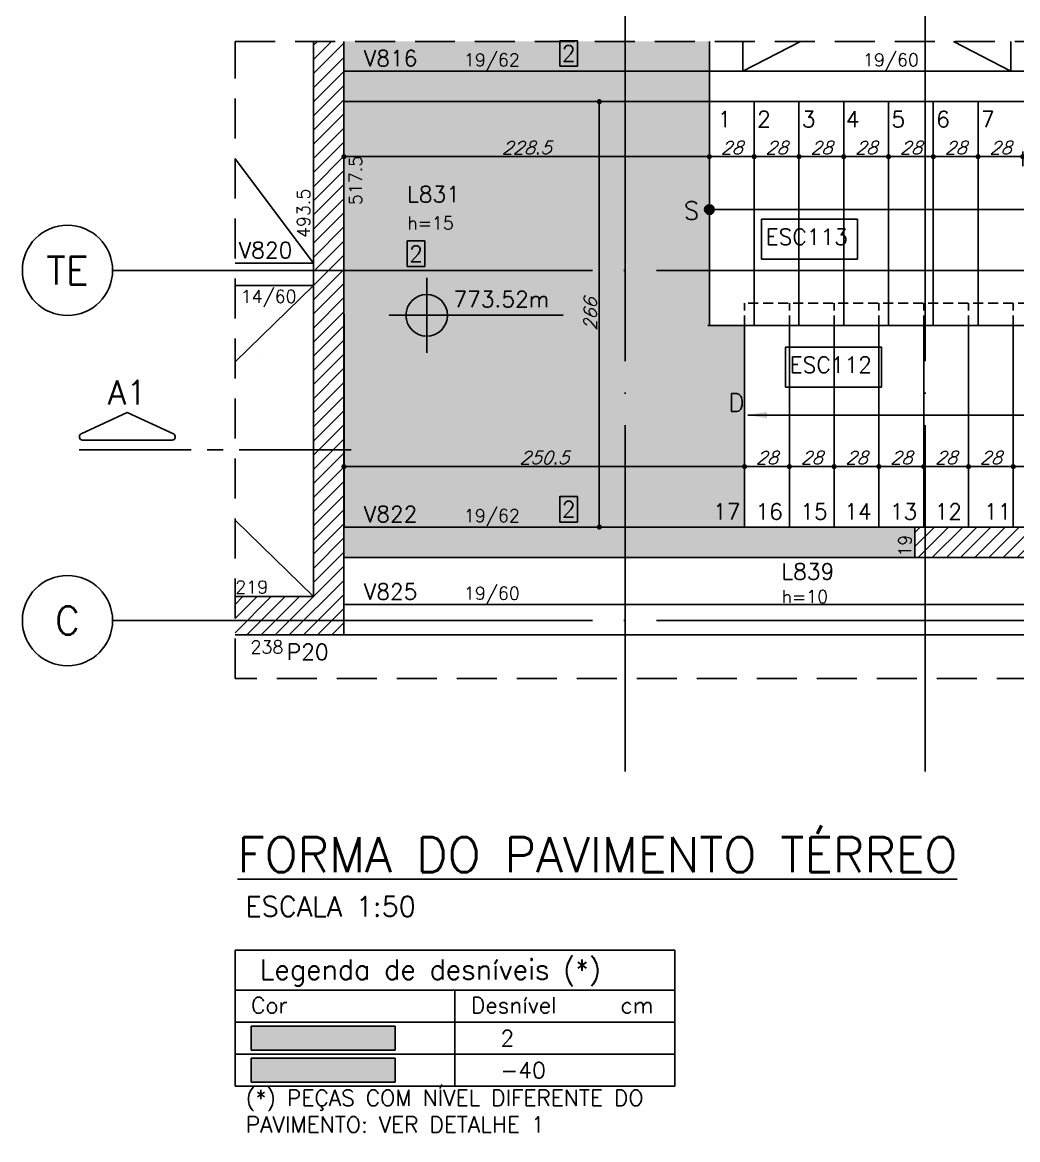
# Model space of a CAD drawing. Header units: millimetres. Extents: x -832 to 3668, y -1574 to 5296.
# Drawn here: x 1558 to 2181, y -318 to 380 of the extents above; entities that cross this region are included whole.
import ezdxf
from ezdxf.enums import TextEntityAlignment as Align

# ---------------------------------------------------------------- set-up
doc = ezdxf.new("R2010")
doc.units = ezdxf.units.MM
doc.header["$LTSCALE"] = 50
doc.linetypes.add('DASHED', pattern=[0.75, 0.5, -0.25])
doc.linetypes.add('EIXO', pattern=[6.8, 6, -0.4, 0, -0.4])
for name, color, linetype in [('242', 12, 'Continuous'), ('AR-TEXTO_REGUA 120_1-200', 4, 'Continuous'), ('F-AUX', 2, 'Continuous'), ('F-AUX-RED', 1, 'Continuous'), ('F-CORTE-INDICAÇÃO', 4, 'Continuous'), ('F-COTAS', 106, 'Continuous'), ('F-DESNIVEL-1', 254, 'Continuous'), ('F-EIXO', 12, 'EIXO'), ('F-ESC NUM', 2, 'Continuous'), ('F-ESC-PROJ', 1, 'Continuous'), ('F-ESCADAS', 2, 'Continuous'), ('F-LAJES', 3, 'Continuous'), ('F-LAJES-DIM', 2, 'Continuous'), ('F-LAJES-NOME', 4, 'Continuous'), ('F-NÍVEL-PLANTA', 2, 'Continuous'), ('F-PILARES-DIM', 172, 'Continuous'), ('F-PILARES-HACH', 174, 'Continuous'), ('F-PILARES-NOME', 170, 'Continuous'), ('F-PILARES-S', 170, 'Continuous'), ('F-TABELA-NÍVEIS', 1, 'Continuous'), ('F-TEXTO', 6, 'Continuous'), ('F-TEXTO ESCADA', 2, 'Continuous'), ('F-TEXTO-YELLOW', 2, 'Continuous'), ('F-VIGAS', 3, 'Continuous'), ('F-VIGAS-DIM', 2, 'Continuous'), ('F-VIGAS-NOME', 4, 'Continuous'), ('F-VÃO', 1, 'Continuous')]:
    doc.layers.add(name, color=color, linetype=linetype)
doc.layers.add('F-DESNIVEL-4', color=7, linetype='Continuous', true_color=0xc3f1b6)
doc.styles.add('5385-ARQ-PB-BAS-PLA-TER-TORRE-A-106-TXT$0$R60-75', font='romans.shx', dxfattribs={"height": 0.1125})
doc.styles.add('CP-TEXT-INCL', font='romans.shx', dxfattribs={"oblique": 20})
doc.styles.add('MCP', font='romans.shx')
doc.styles.add('REGUA-120-esc1_200', font='simplex.shx', dxfattribs={"height": 0.6})
doc.styles.add('ROMANS', font='romans.shx')
doc.dimstyles.new('CP-COTAS-50', dxfattribs={"dimscale": 0.64, "dimtxt": 12.5, "dimasz": 5, "dimexe": 5, "dimexo": 5, "dimgap": 2.5, "dimtad": 1, "dimdec": 1, "dimdsep": 46, "dimtxsty": 'CP-TEXT-INCL', "dimblk1": 'DOT', "dimblk2": 'DOT', "dimsah": 1, "dimcen": 9, "dimclrd": 256, "dimclre": 256, "dimclrt": 256, "dimadec": 0, "dimazin": 0, "dimtfac": 1, "dimtdec": 1, "dimtmove": 2, "dimatfit": 3, "dimldrblk": 'DOT', "dimfxl": 5, "dimtolj": 1, "dimarcsym": 0})
pattern_1 = [(45, (1740.556, 21.398), (-4.41942, 4.41942), [])]
pattern_2 = [(0, (0, 0), (0, 6.985), [5.08, -1.905]), (90, (0, 0), (-6.985, 4e-16), [5.08, -1.905])]

# ---------------------------------------------------------------- blocks, each defined once
blk = doc.blocks.new('*U20')
at = {"layer": 'F-LAJES-DIM', "color": 1}
blk.add_lwpolyline([(0, 0), (11, 0), (11, 16), (0, 16)], close=True, dxfattribs=at)
at = {"layer": 'F-LAJES-DIM', "style": 'MCP'}
blk.add_attdef('DIM', text='', height=10, dxfattribs=at).set_placement((5.5, 8), align=Align.MIDDLE_CENTER)
blk = doc.blocks.new('*U17')
at = {"layer": 'F-VIGAS-DIM', "color": 1}
blk.add_lwpolyline([(0, 0), (11, 0), (11, 16), (0, 16)], close=True, dxfattribs=at)
at = {"layer": 'F-VIGAS-DIM', "style": 'MCP'}
blk.add_attdef('DIM', text='', height=10, dxfattribs=at).set_placement((5.5, 8), align=Align.MIDDLE_CENTER)
blk = doc.blocks.new('*U8')
at = {"layer": 'F-EIXO'}
blk.add_line((0, 0), (0, -556.59), dxfattribs=at)
at = {"layer": 'F-EIXO', "color": 2, "linetype": 'Continuous'}
blk.add_circle((0, 28.21), 28.21, dxfattribs=at)
at = {"layer": 'F-TEXTO', "style": 'ROMANS'}
blk.add_attdef('EIXO', text='', height=17.5, rotation=360, dxfattribs=at).set_placement((0, 28.21), align=Align.MIDDLE_CENTER)
blk = doc.blocks.new('*U7')
at = {"layer": 'F-EIXO'}
blk.add_line((0, 0), (909.22, 0), dxfattribs=at)
at = {"layer": 'F-EIXO', "color": 2, "linetype": 'Continuous'}
blk.add_circle((-28.21, 0), 28.21, dxfattribs=at)
at = {"layer": 'F-TEXTO', "style": 'ROMANS'}
blk.add_attdef('EIXO', text='', height=17.5, dxfattribs=at).set_placement((-28.21, 0), align=Align.MIDDLE_CENTER)
blk = doc.blocks.new('Nível - Planta')
at = {"layer": 'F-NÍVEL-PLANTA'}
h = blk.add_hatch(color=71, dxfattribs=at)
h.paths.add_polyline_path([(0, 0), (0, 0.26, 0.414214), (-0.26, 0)])
h.paths.add_polyline_path([(0.26, 0), (0, 0), (0, -0.26, 0.414214)])
for p, q in [((0, -0.469), (0, 0.469)), ((-0.469, 0), (1.704, 0))]:
    blk.add_line(p, q, dxfattribs=at)
blk.add_circle((0, 0), 0.26, dxfattribs=at)
at = {"layer": 'F-TEXTO', "color": 3, "style": 'MCP'}
blk.add_attdef('NÍVEL', (0.333, 0.102), '', height=0.2, dxfattribs=at)
blk = doc.blocks.new('_DOT')
at = {"color": 0, "linetype": 'ByBlock'}
blk.add_line((-0.5, 0), (-1, 0), dxfattribs=at)
at = {"color": 0, "linetype": 'ByBlock', "const_width": 0.5}
blk.add_lwpolyline([(-0.25, 0, 1), (0.25, 0, 1)], format="xyb", close=True, dxfattribs=at)
blk = doc.blocks.new('*D44')
at = {"layer": 'DEFPOINTS', "color": 0, "transparency": 16777216}
for p in [(1759.56, 100.1), (2010.06, 102.7), (2010.06, 94.92)]:
    blk.add_point(p, dxfattribs=at)
at = {"layer": 'F-COTAS', "lineweight": -2, "transparency": 16777216}
for p, q in [((1759.56, 103.3), (1759.56, 105.9)), ((2010.06, 98.12), (2010.06, 105.9)), ((1762.76, 102.7), (2006.86, 102.7))]:
    blk.add_line(p, q, dxfattribs=at)
at = {"layer": 'F-COTAS', "lineweight": -2, "transparency": 16777216, "xscale": 3.2, "yscale": 3.2, "zscale": 3.2, "rotation": 180}
blk.add_blockref('_DOT', (1759.56, 102.7), dxfattribs=at)
at = {"layer": 'F-COTAS', "lineweight": -2, "transparency": 16777216, "xscale": 3.2, "yscale": 3.2, "zscale": 3.2}
blk.add_blockref('_DOT', (2010.06, 102.7), dxfattribs=at)
at = {"layer": 'F-COTAS', "transparency": 16777216, "insert": (1884.81, 108.3), "char_height": 8, "attachment_point": 5, "style": 'CP-TEXT-INCL'}
blk.add_mtext('\\A1;250.5', dxfattribs=at)
blk = doc.blocks.new('*D45')
at = {"layer": 'DEFPOINTS', "color": 0, "transparency": 16777216}
for p in [(2038.06, 102.7), (2010.06, 94.93), (2038.06, 94.15)]:
    blk.add_point(p, dxfattribs=at)
at = {"layer": 'F-COTAS', "lineweight": -2, "transparency": 16777216}
for p, q in [((2010.06, 98.13), (2010.06, 105.9)), ((2038.06, 97.35), (2038.06, 105.9)), ((2013.26, 102.7), (2034.86, 102.7))]:
    blk.add_line(p, q, dxfattribs=at)
at = {"layer": 'F-COTAS', "lineweight": -2, "transparency": 16777216, "xscale": 3.2, "yscale": 3.2, "zscale": 3.2, "rotation": 180}
blk.add_blockref('_DOT', (2010.06, 102.7), dxfattribs=at)
at = {"layer": 'F-COTAS', "lineweight": -2, "transparency": 16777216, "xscale": 3.2, "yscale": 3.2, "zscale": 3.2}
blk.add_blockref('_DOT', (2038.06, 102.7), dxfattribs=at)
at = {"layer": 'F-COTAS', "transparency": 16777216, "insert": (2024.06, 108.3), "char_height": 8, "attachment_point": 5, "style": 'CP-TEXT-INCL'}
blk.add_mtext('\\A1;28', dxfattribs=at)
blk = doc.blocks.new('*D46')
at = {"layer": 'DEFPOINTS', "color": 0, "transparency": 16777216}
for p in [(2066.06, 102.7), (2038.06, 94.15), (2066.06, 94.15)]:
    blk.add_point(p, dxfattribs=at)
at = {"layer": 'F-COTAS', "lineweight": -2, "transparency": 16777216}
for p, q in [((2038.06, 97.35), (2038.06, 105.9)), ((2066.06, 97.35), (2066.06, 105.9)), ((2041.26, 102.7), (2062.86, 102.7))]:
    blk.add_line(p, q, dxfattribs=at)
at = {"layer": 'F-COTAS', "lineweight": -2, "transparency": 16777216, "xscale": 3.2, "yscale": 3.2, "zscale": 3.2, "rotation": 180}
blk.add_blockref('_DOT', (2038.06, 102.7), dxfattribs=at)
at = {"layer": 'F-COTAS', "lineweight": -2, "transparency": 16777216, "xscale": 3.2, "yscale": 3.2, "zscale": 3.2}
blk.add_blockref('_DOT', (2066.06, 102.7), dxfattribs=at)
at = {"layer": 'F-COTAS', "transparency": 16777216, "insert": (2052.06, 108.3), "char_height": 8, "attachment_point": 5, "style": 'CP-TEXT-INCL'}
blk.add_mtext('\\A1;28', dxfattribs=at)
blk = doc.blocks.new('*D47')
at = {"layer": 'DEFPOINTS', "color": 0, "transparency": 16777216}
for p in [(2094.06, 102.7), (2066.06, 94.15), (2094.06, 94.15)]:
    blk.add_point(p, dxfattribs=at)
at = {"layer": 'F-COTAS', "lineweight": -2, "transparency": 16777216}
for p, q in [((2066.06, 97.35), (2066.06, 105.9)), ((2094.06, 97.35), (2094.06, 105.9)), ((2069.26, 102.7), (2090.86, 102.7))]:
    blk.add_line(p, q, dxfattribs=at)
at = {"layer": 'F-COTAS', "lineweight": -2, "transparency": 16777216, "xscale": 3.2, "yscale": 3.2, "zscale": 3.2, "rotation": 180}
blk.add_blockref('_DOT', (2066.06, 102.7), dxfattribs=at)
at = {"layer": 'F-COTAS', "lineweight": -2, "transparency": 16777216, "xscale": 3.2, "yscale": 3.2, "zscale": 3.2}
blk.add_blockref('_DOT', (2094.06, 102.7), dxfattribs=at)
at = {"layer": 'F-COTAS', "transparency": 16777216, "insert": (2080.06, 108.3), "char_height": 8, "attachment_point": 5, "style": 'CP-TEXT-INCL'}
blk.add_mtext('\\A1;28', dxfattribs=at)
blk = doc.blocks.new('*D48')
at = {"layer": 'DEFPOINTS', "color": 0, "transparency": 16777216}
for p in [(2122.06, 102.7), (2094.06, 94.15), (2122.06, 94.15)]:
    blk.add_point(p, dxfattribs=at)
at = {"layer": 'F-COTAS', "lineweight": -2, "transparency": 16777216}
for p, q in [((2094.06, 97.35), (2094.06, 105.9)), ((2122.06, 97.35), (2122.06, 105.9)), ((2097.26, 102.7), (2118.86, 102.7))]:
    blk.add_line(p, q, dxfattribs=at)
at = {"layer": 'F-COTAS', "lineweight": -2, "transparency": 16777216, "xscale": 3.2, "yscale": 3.2, "zscale": 3.2, "rotation": 180}
blk.add_blockref('_DOT', (2094.06, 102.7), dxfattribs=at)
at = {"layer": 'F-COTAS', "lineweight": -2, "transparency": 16777216, "xscale": 3.2, "yscale": 3.2, "zscale": 3.2}
blk.add_blockref('_DOT', (2122.06, 102.7), dxfattribs=at)
at = {"layer": 'F-COTAS', "transparency": 16777216, "insert": (2108.06, 108.3), "char_height": 8, "attachment_point": 5, "style": 'CP-TEXT-INCL'}
blk.add_mtext('\\A1;28', dxfattribs=at)
blk = doc.blocks.new('*D49')
at = {"layer": 'DEFPOINTS', "color": 0, "transparency": 16777216}
for p in [(2150.06, 102.7), (2122.06, 94.15), (2150.06, 94.15)]:
    blk.add_point(p, dxfattribs=at)
at = {"layer": 'F-COTAS', "lineweight": -2, "transparency": 16777216}
for p, q in [((2122.06, 97.35), (2122.06, 105.9)), ((2150.06, 97.35), (2150.06, 105.9)), ((2125.26, 102.7), (2146.86, 102.7))]:
    blk.add_line(p, q, dxfattribs=at)
at = {"layer": 'F-COTAS', "lineweight": -2, "transparency": 16777216, "xscale": 3.2, "yscale": 3.2, "zscale": 3.2, "rotation": 180}
blk.add_blockref('_DOT', (2122.06, 102.7), dxfattribs=at)
at = {"layer": 'F-COTAS', "lineweight": -2, "transparency": 16777216, "xscale": 3.2, "yscale": 3.2, "zscale": 3.2}
blk.add_blockref('_DOT', (2150.06, 102.7), dxfattribs=at)
at = {"layer": 'F-COTAS', "transparency": 16777216, "insert": (2136.06, 108.3), "char_height": 8, "attachment_point": 5, "style": 'CP-TEXT-INCL'}
blk.add_mtext('\\A1;28', dxfattribs=at)
blk = doc.blocks.new('*D50')
at = {"layer": 'DEFPOINTS', "color": 0, "transparency": 16777216}
for p in [(2178.06, 102.7), (2150.06, 94.15), (2178.06, 94.15)]:
    blk.add_point(p, dxfattribs=at)
at = {"layer": 'F-COTAS', "lineweight": -2, "transparency": 16777216}
for p, q in [((2150.06, 97.35), (2150.06, 105.9)), ((2178.06, 97.35), (2178.06, 105.9)), ((2153.26, 102.7), (2174.86, 102.7))]:
    blk.add_line(p, q, dxfattribs=at)
at = {"layer": 'F-COTAS', "lineweight": -2, "transparency": 16777216, "xscale": 3.2, "yscale": 3.2, "zscale": 3.2, "rotation": 180}
blk.add_blockref('_DOT', (2150.06, 102.7), dxfattribs=at)
at = {"layer": 'F-COTAS', "lineweight": -2, "transparency": 16777216, "xscale": 3.2, "yscale": 3.2, "zscale": 3.2}
blk.add_blockref('_DOT', (2178.06, 102.7), dxfattribs=at)
at = {"layer": 'F-COTAS', "transparency": 16777216, "insert": (2164.06, 108.3), "char_height": 8, "attachment_point": 5, "style": 'CP-TEXT-INCL'}
blk.add_mtext('\\A1;28', dxfattribs=at)
blk = doc.blocks.new('*D51')
at = {"layer": 'DEFPOINTS', "color": 0, "transparency": 16777216}
for p in [(2206.06, 102.7), (2178.06, 94.15), (2206.06, 94.15)]:
    blk.add_point(p, dxfattribs=at)
at = {"layer": 'F-COTAS', "lineweight": -2, "transparency": 16777216}
for p, q in [((2178.06, 97.35), (2178.06, 105.9)), ((2206.06, 97.35), (2206.06, 105.9)), ((2181.26, 102.7), (2202.86, 102.7))]:
    blk.add_line(p, q, dxfattribs=at)
at = {"layer": 'F-COTAS', "lineweight": -2, "transparency": 16777216, "xscale": 3.2, "yscale": 3.2, "zscale": 3.2, "rotation": 180}
blk.add_blockref('_DOT', (2178.06, 102.7), dxfattribs=at)
at = {"layer": 'F-COTAS', "lineweight": -2, "transparency": 16777216, "xscale": 3.2, "yscale": 3.2, "zscale": 3.2}
blk.add_blockref('_DOT', (2206.06, 102.7), dxfattribs=at)
at = {"layer": 'F-COTAS', "transparency": 16777216, "insert": (2192.06, 108.3), "char_height": 8, "attachment_point": 5, "style": 'CP-TEXT-INCL'}
blk.add_mtext('\\A1;28', dxfattribs=at)
blk = doc.blocks.new('*D53')
at = {"layer": 'DEFPOINTS', "color": 0, "transparency": 16777216}
for p in [(1919.23, 330.9), (1937.15, 330.9), (1937.15, 64.9)]:
    blk.add_point(p, dxfattribs=at)
at = {"layer": 'F-COTAS', "lineweight": -2, "transparency": 16777216}
for p, q in [((1933.95, 330.9), (1916.03, 330.9)), ((1919.23, 68.1), (1919.23, 327.7)), ((1933.95, 64.9), (1916.03, 64.9))]:
    blk.add_line(p, q, dxfattribs=at)
at = {"layer": 'F-COTAS', "lineweight": -2, "transparency": 16777216, "xscale": 3.2, "yscale": 3.2, "zscale": 3.2}
for p, rotation in [((1919.23, 330.9), 90), ((1919.23, 64.9), 270)]:
    blk.add_blockref('_DOT', p, dxfattribs=dict(at, rotation=rotation))
at = {"layer": 'F-COTAS', "transparency": 16777216, "insert": (1913.63, 197.9), "char_height": 8, "attachment_point": 5, "rotation": 90, "style": 'CP-TEXT-INCL'}
blk.add_mtext('\\A1;266', dxfattribs=at)
blk = doc.blocks.new('*D54')
at = {"layer": 'DEFPOINTS', "color": 0, "transparency": 16777216}
for p in [(1759.56, 294.45), (1988.06, 296.5), (1988.06, 294.45)]:
    blk.add_point(p, dxfattribs=at)
at = {"layer": 'F-COTAS', "lineweight": -2, "transparency": 16777216}
for p, q in [((1759.56, 297.65), (1759.56, 299.7)), ((1762.76, 296.5), (1984.86, 296.5)), ((1988.06, 297.65), (1988.06, 299.7))]:
    blk.add_line(p, q, dxfattribs=at)
at = {"layer": 'F-COTAS', "lineweight": -2, "transparency": 16777216, "xscale": 3.2, "yscale": 3.2, "zscale": 3.2, "rotation": 180}
blk.add_blockref('_DOT', (1759.56, 296.5), dxfattribs=at)
at = {"layer": 'F-COTAS', "lineweight": -2, "transparency": 16777216, "xscale": 3.2, "yscale": 3.2, "zscale": 3.2}
blk.add_blockref('_DOT', (1988.06, 296.5), dxfattribs=at)
at = {"layer": 'F-COTAS', "transparency": 16777216, "insert": (1873.81, 302.1), "char_height": 8, "attachment_point": 5, "style": 'CP-TEXT-INCL'}
blk.add_mtext('\\A1;228.5', dxfattribs=at)
blk = doc.blocks.new('*D55')
at = {"layer": 'DEFPOINTS', "color": 0, "transparency": 16777216}
for p in [(2016.06, 296.5), (1988.06, 287.31), (2016.06, 287.31)]:
    blk.add_point(p, dxfattribs=at)
at = {"layer": 'F-COTAS', "lineweight": -2, "transparency": 16777216}
for p, q in [((1988.06, 290.51), (1988.06, 299.7)), ((1991.26, 296.5), (2012.86, 296.5)), ((2016.06, 290.51), (2016.06, 299.7))]:
    blk.add_line(p, q, dxfattribs=at)
at = {"layer": 'F-COTAS', "lineweight": -2, "transparency": 16777216, "xscale": 3.2, "yscale": 3.2, "zscale": 3.2, "rotation": 180}
blk.add_blockref('_DOT', (1988.06, 296.5), dxfattribs=at)
at = {"layer": 'F-COTAS', "lineweight": -2, "transparency": 16777216, "xscale": 3.2, "yscale": 3.2, "zscale": 3.2}
blk.add_blockref('_DOT', (2016.06, 296.5), dxfattribs=at)
at = {"layer": 'F-COTAS', "transparency": 16777216, "insert": (2002.06, 302.1), "char_height": 8, "attachment_point": 5, "style": 'CP-TEXT-INCL'}
blk.add_mtext('\\A1;28', dxfattribs=at)
blk = doc.blocks.new('*D56')
at = {"layer": 'DEFPOINTS', "color": 0, "transparency": 16777216}
for p in [(2044.06, 296.5), (2016.06, 287.31), (2044.06, 287.31)]:
    blk.add_point(p, dxfattribs=at)
at = {"layer": 'F-COTAS', "lineweight": -2, "transparency": 16777216}
for p, q in [((2016.06, 290.51), (2016.06, 299.7)), ((2019.26, 296.5), (2040.86, 296.5)), ((2044.06, 290.51), (2044.06, 299.7))]:
    blk.add_line(p, q, dxfattribs=at)
at = {"layer": 'F-COTAS', "lineweight": -2, "transparency": 16777216, "xscale": 3.2, "yscale": 3.2, "zscale": 3.2, "rotation": 180}
blk.add_blockref('_DOT', (2016.06, 296.5), dxfattribs=at)
at = {"layer": 'F-COTAS', "lineweight": -2, "transparency": 16777216, "xscale": 3.2, "yscale": 3.2, "zscale": 3.2}
blk.add_blockref('_DOT', (2044.06, 296.5), dxfattribs=at)
at = {"layer": 'F-COTAS', "transparency": 16777216, "insert": (2030.06, 302.1), "char_height": 8, "attachment_point": 5, "style": 'CP-TEXT-INCL'}
blk.add_mtext('\\A1;28', dxfattribs=at)
blk = doc.blocks.new('*D57')
at = {"layer": 'DEFPOINTS', "color": 0, "transparency": 16777216}
for p in [(2072.06, 296.5), (2044.06, 287.31), (2072.06, 287.31)]:
    blk.add_point(p, dxfattribs=at)
at = {"layer": 'F-COTAS', "lineweight": -2, "transparency": 16777216}
for p, q in [((2044.06, 290.51), (2044.06, 299.7)), ((2047.26, 296.5), (2068.86, 296.5)), ((2072.06, 290.51), (2072.06, 299.7))]:
    blk.add_line(p, q, dxfattribs=at)
at = {"layer": 'F-COTAS', "lineweight": -2, "transparency": 16777216, "xscale": 3.2, "yscale": 3.2, "zscale": 3.2, "rotation": 180}
blk.add_blockref('_DOT', (2044.06, 296.5), dxfattribs=at)
at = {"layer": 'F-COTAS', "lineweight": -2, "transparency": 16777216, "xscale": 3.2, "yscale": 3.2, "zscale": 3.2}
blk.add_blockref('_DOT', (2072.06, 296.5), dxfattribs=at)
at = {"layer": 'F-COTAS', "transparency": 16777216, "insert": (2058.06, 302.1), "char_height": 8, "attachment_point": 5, "style": 'CP-TEXT-INCL'}
blk.add_mtext('\\A1;28', dxfattribs=at)
blk = doc.blocks.new('*D58')
at = {"layer": 'DEFPOINTS', "color": 0, "transparency": 16777216}
for p in [(2100.06, 296.5), (2072.06, 287.31), (2100.06, 287.31)]:
    blk.add_point(p, dxfattribs=at)
at = {"layer": 'F-COTAS', "lineweight": -2, "transparency": 16777216}
for p, q in [((2072.06, 290.51), (2072.06, 299.7)), ((2075.26, 296.5), (2096.86, 296.5)), ((2100.06, 290.51), (2100.06, 299.7))]:
    blk.add_line(p, q, dxfattribs=at)
at = {"layer": 'F-COTAS', "lineweight": -2, "transparency": 16777216, "xscale": 3.2, "yscale": 3.2, "zscale": 3.2, "rotation": 180}
blk.add_blockref('_DOT', (2072.06, 296.5), dxfattribs=at)
at = {"layer": 'F-COTAS', "lineweight": -2, "transparency": 16777216, "xscale": 3.2, "yscale": 3.2, "zscale": 3.2}
blk.add_blockref('_DOT', (2100.06, 296.5), dxfattribs=at)
at = {"layer": 'F-COTAS', "transparency": 16777216, "insert": (2086.06, 302.1), "char_height": 8, "attachment_point": 5, "style": 'CP-TEXT-INCL'}
blk.add_mtext('\\A1;28', dxfattribs=at)
blk = doc.blocks.new('*D59')
at = {"layer": 'DEFPOINTS', "color": 0, "transparency": 16777216}
for p in [(2128.06, 296.5), (2100.06, 287.31), (2128.06, 287.31)]:
    blk.add_point(p, dxfattribs=at)
at = {"layer": 'F-COTAS', "lineweight": -2, "transparency": 16777216}
for p, q in [((2100.06, 290.51), (2100.06, 299.7)), ((2103.26, 296.5), (2124.86, 296.5)), ((2128.06, 290.51), (2128.06, 299.7))]:
    blk.add_line(p, q, dxfattribs=at)
at = {"layer": 'F-COTAS', "lineweight": -2, "transparency": 16777216, "xscale": 3.2, "yscale": 3.2, "zscale": 3.2, "rotation": 180}
blk.add_blockref('_DOT', (2100.06, 296.5), dxfattribs=at)
at = {"layer": 'F-COTAS', "lineweight": -2, "transparency": 16777216, "xscale": 3.2, "yscale": 3.2, "zscale": 3.2}
blk.add_blockref('_DOT', (2128.06, 296.5), dxfattribs=at)
at = {"layer": 'F-COTAS', "transparency": 16777216, "insert": (2114.06, 302.1), "char_height": 8, "attachment_point": 5, "style": 'CP-TEXT-INCL'}
blk.add_mtext('\\A1;28', dxfattribs=at)
blk = doc.blocks.new('*D60')
at = {"layer": 'DEFPOINTS', "color": 0, "transparency": 16777216}
for p in [(2156.06, 296.5), (2128.06, 287.31), (2156.06, 287.31)]:
    blk.add_point(p, dxfattribs=at)
at = {"layer": 'F-COTAS', "lineweight": -2, "transparency": 16777216}
for p, q in [((2128.06, 290.51), (2128.06, 299.7)), ((2131.26, 296.5), (2152.86, 296.5)), ((2156.06, 290.51), (2156.06, 299.7))]:
    blk.add_line(p, q, dxfattribs=at)
at = {"layer": 'F-COTAS', "lineweight": -2, "transparency": 16777216, "xscale": 3.2, "yscale": 3.2, "zscale": 3.2, "rotation": 180}
blk.add_blockref('_DOT', (2128.06, 296.5), dxfattribs=at)
at = {"layer": 'F-COTAS', "lineweight": -2, "transparency": 16777216, "xscale": 3.2, "yscale": 3.2, "zscale": 3.2}
blk.add_blockref('_DOT', (2156.06, 296.5), dxfattribs=at)
at = {"layer": 'F-COTAS', "transparency": 16777216, "insert": (2142.06, 302.1), "char_height": 8, "attachment_point": 5, "style": 'CP-TEXT-INCL'}
blk.add_mtext('\\A1;28', dxfattribs=at)
blk = doc.blocks.new('*D61')
at = {"layer": 'DEFPOINTS', "color": 0, "transparency": 16777216}
for p in [(2184.06, 296.5), (2156.06, 287.31), (2184.06, 287.31)]:
    blk.add_point(p, dxfattribs=at)
at = {"layer": 'F-COTAS', "lineweight": -2, "transparency": 16777216}
for p, q in [((2156.06, 290.51), (2156.06, 299.7)), ((2159.26, 296.5), (2180.86, 296.5)), ((2184.06, 290.51), (2184.06, 299.7))]:
    blk.add_line(p, q, dxfattribs=at)
at = {"layer": 'F-COTAS', "lineweight": -2, "transparency": 16777216, "xscale": 3.2, "yscale": 3.2, "zscale": 3.2, "rotation": 180}
blk.add_blockref('_DOT', (2156.06, 296.5), dxfattribs=at)
at = {"layer": 'F-COTAS', "lineweight": -2, "transparency": 16777216, "xscale": 3.2, "yscale": 3.2, "zscale": 3.2}
blk.add_blockref('_DOT', (2184.06, 296.5), dxfattribs=at)
at = {"layer": 'F-COTAS', "transparency": 16777216, "insert": (2170.06, 302.1), "char_height": 8, "attachment_point": 5, "style": 'CP-TEXT-INCL'}
blk.add_mtext('\\A1;28', dxfattribs=at)
blk = doc.blocks.new('*U9')
at = {"layer": 'F-CORTE-INDICAÇÃO'}
for p, q in [((-100, 0), (-170, 0)), ((-80, 0), (-90, 0)), ((-70, 0), (0, 0))]:
    blk.add_line(p, q, dxfattribs=at)
blk.add_lwpolyline([(-112, 6, 0.802585), (-111.15, 9.81), (-140, 23.26), (-168.85, 9.81, 0.802585), (-168, 6)], format="xyb", close=True, dxfattribs=at)
at = {"layer": 'F-CORTE-INDICAÇÃO', "style": 'ROMANS'}
blk.add_attdef('CORTE', text='', height=15, dxfattribs=at).set_placement((-140, 35.76), align=Align.MIDDLE_CENTER)
at = {"layer": 'F-CORTE-INDICAÇÃO', "color": 2, "style": 'ROMANS'}
blk.add_attdef('FOLHA', text='', height=12, dxfattribs=at).set_placement((-140, -10), align=Align.MIDDLE_CENTER)

msp = doc.modelspace()

# ---------------------------------------------------------------- hatches: boundary and pattern name
h = msp.add_hatch()
h.set_pattern_fill('ANGLE', color=256)
h.set_pattern_definition(pattern_2)
h.paths.add_polyline_path([(1770.03, 350.52), (1810.27, 350.52), (1810.27, 365.52), (1770.03, 365.52)], flags=9)
h = msp.add_hatch()
h.set_pattern_fill('ANGLE', color=256)
h.set_pattern_definition(pattern_2)
h.paths.add_polyline_path([(1833.79, 347.31), (1875.32, 347.31), (1875.32, 365.59), (1833.79, 365.59)], flags=9)
h = msp.add_hatch()
h.set_pattern_fill('ANGLE', color=256)
h.set_pattern_definition(pattern_2)
h.paths.add_polyline_path([(2083.29, 347.31), (2124.82, 347.31), (2124.82, 365.59), (2083.29, 365.59)], flags=9)
h = msp.add_hatch()
h.set_pattern_fill('ANGLE', color=256)
h.set_pattern_definition(pattern_2)
h.paths.add_polyline_path([(1992.17, 312.41), (2010.5, 312.41), (2010.5, 327.41), (1992.17, 327.41)], flags=9)
h = msp.add_hatch()
h.set_pattern_fill('ANGLE', color=256)
h.set_pattern_definition(pattern_2)
h.paths.add_polyline_path([(2016.81, 312.41), (2038, 312.41), (2038, 327.41), (2016.81, 327.41)], flags=9)
h = msp.add_hatch()
h.set_pattern_fill('ANGLE', color=256)
h.set_pattern_definition(pattern_2)
h.paths.add_polyline_path([(2044.81, 312.41), (2066, 312.41), (2066, 327.41), (2044.81, 327.41)], flags=9)
h = msp.add_hatch()
h.set_pattern_fill('ANGLE', color=256)
h.set_pattern_definition(pattern_2)
h.paths.add_polyline_path([(2072.33, 312.41), (2094, 312.41), (2094, 327.41), (2072.33, 327.41)], flags=9)
h = msp.add_hatch()
h.set_pattern_fill('ANGLE', color=256)
h.set_pattern_definition(pattern_2)
h.paths.add_polyline_path([(2100.81, 312.41), (2122, 312.41), (2122, 327.41), (2100.81, 327.41)], flags=9)
h = msp.add_hatch()
h.set_pattern_fill('ANGLE', color=256)
h.set_pattern_definition(pattern_2)
h.paths.add_polyline_path([(2128.81, 312.41), (2150, 312.41), (2150, 327.41), (2128.81, 327.41)], flags=9)
h = msp.add_hatch()
h.set_pattern_fill('ANGLE', color=256)
h.set_pattern_definition(pattern_2)
h.paths.add_polyline_path([(2156.81, 312.41), (2178, 312.41), (2178, 327.41), (2156.81, 327.41)], flags=9)
h = msp.add_hatch()
h.set_pattern_fill('ANGLE', color=256)
h.set_pattern_definition(pattern_2)
h.paths.add_polyline_path([(1740.31, 244.79), (1740.31, 280.79), (1728.31, 280.79), (1728.31, 244.79)], flags=9)
h = msp.add_hatch()
h.set_pattern_fill('ANGLE', color=256)
h.set_pattern_definition(pattern_2)
h.paths.add_polyline_path([(2076.63, 269.06), (2121.16, 269.06), (2121.16, 284.06), (2076.63, 284.06)], flags=9)
h = msp.add_hatch()
h.set_pattern_fill('ANGLE', color=256)
h.set_pattern_definition(pattern_2)
h.paths.add_polyline_path([(1772.81, 232.79), (1772.81, 268.79), (1760.81, 268.79), (1760.81, 232.79)], flags=9)
h = msp.add_hatch()
h.set_pattern_fill('ANGLE', color=256)
h.set_pattern_definition(pattern_2)
h.paths.add_polyline_path([(1959.92, 254.36), (1973.04, 254.36), (1973.04, 271.24), (1959.92, 271.24)], flags=9)
h = msp.add_hatch()
h.set_pattern_fill('ANGLE', color=256)
h.set_pattern_definition(pattern_2)
h.paths.add_polyline_path([(1691.86, 230.52), (1732.1, 230.52), (1732.1, 245.52), (1691.86, 245.52)], flags=9)
h = msp.add_hatch()
h.set_pattern_fill('ANGLE', color=256)
h.set_pattern_definition(pattern_2)
h.paths.add_polyline_path([(1798.52, 219.02), (1833.99, 219.02), (1833.99, 234.02), (1798.52, 234.02)], flags=9)
h = msp.add_hatch()
h.set_pattern_fill('ANGLE', color=256)
h.set_pattern_definition(pattern_2)
h.paths.add_polyline_path([(1694.23, 199.4), (1735.76, 199.4), (1735.76, 217.68), (1694.23, 217.68)], flags=9)
h = msp.add_hatch()
h.set_pattern_fill('ANGLE', color=256)
h.set_pattern_definition(pattern_2)
h.paths.add_polyline_path([(1798.64, 202.52), (1832.35, 202.52), (1832.35, 214.52), (1798.64, 214.52)], flags=9)
h = msp.add_hatch()
h.set_pattern_fill('ANGLE', color=256)
h.set_pattern_definition(pattern_2)
h.paths.add_polyline_path([(2076.63, 140.56), (2120.68, 140.56), (2120.68, 155.56), (2076.63, 155.56)], flags=9)
h = msp.add_hatch()
h.set_pattern_fill('ANGLE', color=256)
h.set_pattern_definition(pattern_2)
h.paths.add_polyline_path([(2000.75, 134.28), (2013.87, 134.28), (2013.87, 151.16), (2000.75, 151.16)], flags=9)
h = msp.add_hatch()
h.set_pattern_fill('ANGLE', color=256)
h.set_pattern_definition(pattern_2)
h.paths.add_polyline_path([(1770.03, 65.52), (1810.27, 65.52), (1810.27, 80.52), (1770.03, 80.52)], flags=9)
h = msp.add_hatch()
h.set_pattern_fill('ANGLE', color=256)
h.set_pattern_definition(pattern_2)
h.paths.add_polyline_path([(1833.79, 62.31), (1875.32, 62.31), (1875.32, 80.59), (1833.79, 80.59)], flags=9)
h = msp.add_hatch()
h.set_pattern_fill('ANGLE', color=256)
h.set_pattern_definition(pattern_2)
h.paths.add_polyline_path([(1990.74, 67.07), (2010.5, 67.07), (2010.5, 82.07), (1990.74, 82.07)], flags=9)
h = msp.add_hatch()
h.set_pattern_fill('ANGLE', color=256)
h.set_pattern_definition(pattern_2)
h.paths.add_polyline_path([(2018.24, 67.07), (2038, 67.07), (2038, 82.07), (2018.24, 82.07)], flags=9)
h = msp.add_hatch()
h.set_pattern_fill('ANGLE', color=256)
h.set_pattern_definition(pattern_2)
h.paths.add_polyline_path([(2046.24, 67.07), (2066, 67.07), (2066, 82.07), (2046.24, 82.07)], flags=9)
h = msp.add_hatch()
h.set_pattern_fill('ANGLE', color=256)
h.set_pattern_definition(pattern_2)
h.paths.add_polyline_path([(2073.76, 67.07), (2094, 67.07), (2094, 82.07), (2073.76, 82.07)], flags=9)
h = msp.add_hatch()
h.set_pattern_fill('ANGLE', color=256)
h.set_pattern_definition(pattern_2)
h.paths.add_polyline_path([(2102.24, 67.07), (2122, 67.07), (2122, 82.07), (2102.24, 82.07)], flags=9)
h = msp.add_hatch()
h.set_pattern_fill('ANGLE', color=256)
h.set_pattern_definition(pattern_2)
h.paths.add_polyline_path([(2130.24, 67.07), (2150, 67.07), (2150, 82.07), (2130.24, 82.07)], flags=9)
h = msp.add_hatch()
h.set_pattern_fill('ANGLE', color=256)
h.set_pattern_definition(pattern_2)
h.paths.add_polyline_path([(2161.09, 67.07), (2178, 67.07), (2178, 82.07), (2161.09, 82.07)], flags=9)
h = msp.add_hatch()
h.set_pattern_fill('ANGLE', color=256)
h.set_pattern_definition(pattern_2)
h.paths.add_polyline_path([(2116.31, 46.68), (2116.31, 62.11), (2104.31, 62.11), (2104.31, 46.68)], flags=9)
h = msp.add_hatch()
h.set_pattern_fill('ANGLE', color=256)
h.set_pattern_definition(pattern_2)
h.paths.add_polyline_path([(2032.57, 29.58), (2070.43, 29.58), (2070.43, 44.58), (2032.57, 44.58)], flags=9)
h = msp.add_hatch()
h.set_pattern_fill('ANGLE', color=256)
h.set_pattern_definition(pattern_2)
h.paths.add_polyline_path([(1690.75, 21.37), (1714.94, 21.37), (1714.94, 33.37), (1690.75, 33.37)], flags=9)
h = msp.add_hatch()
h.set_pattern_fill('ANGLE', color=256)
h.set_pattern_definition(pattern_2)
h.paths.add_polyline_path([(1770.03, 17.02), (1810.27, 17.02), (1810.27, 32.02), (1770.03, 32.02)], flags=9)
h = msp.add_hatch()
h.set_pattern_fill('ANGLE', color=256)
h.set_pattern_definition(pattern_2)
h.paths.add_polyline_path([(1833.79, 13.81), (1875.32, 13.81), (1875.32, 32.09), (1833.79, 32.09)], flags=9)
h = msp.add_hatch()
h.set_pattern_fill('ANGLE', color=256)
h.set_pattern_definition(pattern_2)
h.paths.add_polyline_path([(2032.69, 15.41), (2066.41, 15.41), (2066.41, 27.41), (2032.69, 27.41)], flags=9)
h = msp.add_hatch()
h.set_pattern_fill('ANGLE', color=256)
h.set_pattern_definition(pattern_2)
h.paths.add_polyline_path([(1700.25, -16.13), (1724.82, -16.13), (1724.82, -4.13), (1700.25, -4.13)], flags=9)
h = msp.add_hatch()
h.set_pattern_fill('ANGLE', color=256)
h.set_pattern_definition(pattern_2)
h.paths.add_polyline_path([(1723.25, -20.73), (1753.97, -20.73), (1753.97, -5.73), (1723.25, -5.73)], flags=9)
h = msp.add_hatch()
h.set_pattern_fill('ANGLE', color=256)
h.set_pattern_definition(pattern_2)
h.paths.add_polyline_path([(1682.19, -162.96), (2213.18, -162.96), (2213.18, -117.34), (1682.19, -117.34)], flags=9)
h = msp.add_hatch()
h.set_pattern_fill('ANGLE', color=256)
h.set_pattern_definition(pattern_2)
h.paths.add_polyline_path([(1694.79, -181.72), (1823.07, -181.72), (1823.07, -162.97), (1694.79, -162.97)], flags=9)
h = msp.add_hatch()
h.set_pattern_fill('ANGLE', color=256)
h.set_pattern_definition(pattern_2)
h.paths.add_polyline_path([(1704.59, -226.9), (1956.97, -226.9), (1956.97, -198.33), (1704.59, -198.33)], flags=9)
h = msp.add_hatch()
h.set_pattern_fill('ANGLE', color=256)
h.set_pattern_definition(pattern_2)
h.paths.add_polyline_path([(1700.42, -241.64), (1728.76, -241.64), (1728.76, -226.64), (1700.42, -226.64)], flags=9)
h = msp.add_hatch()
h.set_pattern_fill('ANGLE', color=256)
h.set_pattern_definition(pattern_2)
h.paths.add_polyline_path([(1838.4, -241.64), (1900.54, -241.64), (1900.54, -226.64), (1838.4, -226.64)], flags=9)
h = msp.add_hatch()
h.set_pattern_fill('ANGLE', color=256)
h.set_pattern_definition(pattern_2)
h.paths.add_polyline_path([(1932.29, -240.81), (1955.15, -240.81), (1955.15, -230.81), (1932.29, -230.81)], flags=9)
h = msp.add_hatch()
h.set_pattern_fill('ANGLE', color=256)
h.set_pattern_definition(pattern_2)
h.paths.add_polyline_path([(1856.38, -262.27), (1868.05, -262.27), (1868.05, -247.27), (1856.38, -247.27)], flags=25)
h = msp.add_hatch()
h.set_pattern_fill('ANGLE', color=256)
h.set_pattern_definition(pattern_2)
h.paths.add_polyline_path([(1856.38, -262.27), (1868.05, -262.27), (1868.05, -247.27), (1856.38, -247.27)], flags=25)
h = msp.add_hatch()
h.set_pattern_fill('ANGLE', color=256)
h.set_pattern_definition(pattern_2)
h.paths.add_polyline_path([(1856.86, -282.27), (1889.95, -282.27), (1889.95, -267.27), (1856.86, -267.27)], flags=25)
h = msp.add_hatch()
h.set_pattern_fill('ANGLE', color=256)
h.set_pattern_definition(pattern_2)
h.paths.add_polyline_path([(1856.86, -282.27), (1889.95, -282.27), (1889.95, -267.27), (1856.86, -267.27)], flags=25)
h = msp.add_hatch()
h.set_pattern_fill('ANGLE', color=256)
h.set_pattern_definition(pattern_2)
h.paths.add_polyline_path([(1695.73, -318.15), (1955.49, -318.15), (1955.49, -284.58), (1695.73, -284.58)], flags=9)
at = {"layer": 'F-AUX'}
h = msp.add_hatch(color=1, dxfattribs=at)
edge = h.paths.add_edge_path()
edge.add_arc((1988.06, 263.4), 3, 0, 360)
at = {"layer": 'F-DESNIVEL-1'}
h = msp.add_hatch(color=256, dxfattribs=at)
h.dxf.hatch_style = 1
h.paths.add_polyline_path([(2010.06, 190.9), (1988.06, 190.9), (1988.06, 330.9), (1759.56, 330.9), (1759.66, 64.9), (2010.06, 64.9)])
at = {"layer": 'F-PILARES-HACH', "linetype": 'Continuous'}
h = msp.add_hatch(dxfattribs=at)
h.set_pattern_fill('ANSI31', color=256, scale=50, style=0)
h.set_pattern_definition(pattern_1)
h.paths.add_polyline_path([(1759.56, 368.57), (1740.56, 368.57), (1740.56, 21.4), (1691.49, 21.4), (1691.49, -2.6), (1759.56, -2.6)])
h = msp.add_hatch(dxfattribs=at)
h.set_pattern_fill('ANSI31', color=256, scale=50, style=0)
h.set_pattern_definition(pattern_1)
h.paths.add_polyline_path([(2355.56, 368.57), (2336.56, 368.57), (2336.56, 64.9), (2116.56, 64.9), (2116.56, 45.9), (2355.56, 45.9)])

# ---------------------------------------------------------------- linework, layer by layer
at = {"layer": '242', "linetype": 'Continuous'}
for p, q in [((1708.6, 170.19), (1708.6, 170.19)), ((1750.06, 9.4), (1750.06, 9.4))]:
    msp.add_line(p, q, dxfattribs=at)
at = {"layer": 'F-AUX', "color": 1}
msp.add_lwpolyline([(2012.06, 134.9), (2269.06, 134.9), (2269.06, 263.4), (1988.06, 263.4)], dxfattribs=at)
msp.add_circle((1988.06, 263.4), 3, dxfattribs=at)
msp.add_solid([(2024.06, 132.9), (2012.06, 134.9), (2024.06, 136.9)], dxfattribs=at)
at = {"layer": 'F-AUX-RED', "color": 1, "linetype": 'DASHED'}
msp.add_lwpolyline([(1691.49, 368.57), (2417.68, 368.57), (2417.68, -29.71), (1691.49, -29.71)], close=True, dxfattribs=at)
at = {"layer": 'F-DESNIVEL-1', "linetype": 'Continuous'}
for points in [[(1759.56, 368.57), (1759.56, 349.9), (1988.06, 349.9)], [(1759.56, 368.57), (1988.06, 349.9), (1759.56, 368.57)], [(1759.56, 368.57), (1988.06, 349.9), (1988.06, 368.57)], [(1988.06, 330.9), (1988.06, 349.9), (1759.66, 349.9)], [(1988.06, 330.9), (1759.66, 349.9), (1759.66, 330.9)], [(1759.56, 64.9), (1759.56, 330.9), (1759.56, 64.9)], [(1999.56, 330.9), (1759.66, 330.9), (1999.56, 330.9)], [(1759.66, 64.9), (1759.66, 45.9), (2116.46, 45.9)], [(1759.66, 64.9), (2116.46, 45.9), (2116.46, 64.9)], [(1759.66, 64.9), (2116.46, 64.9), (1759.66, 64.9)], [(1701.49, -262.27), (1791.49, -262.27), (1791.49, -247.27)], [(1701.49, -262.27), (1791.49, -247.27), (1701.49, -247.27)]]:
    msp.add_solid(points, dxfattribs=at)
at = {"layer": 'F-DESNIVEL-4'}
for points in [[(1701.49, -262.27), (1701.49, -247.27), (1701.49, -262.27)], [(1701.49, -282.27), (1791.49, -282.27), (1791.49, -267.27)], [(1701.49, -282.27), (1791.49, -267.27), (1701.49, -267.27)], [(1701.49, -282.27), (1701.49, -267.27), (1701.49, -282.27)]]:
    msp.add_solid(points, dxfattribs=at)
at = {"layer": 'F-ESC-PROJ', "linetype": 'DASHED', "ltscale": 0.25}
for points in [[(2010.06, 190.9), (2010.06, 204.9)], [(2206.06, 204.9), (2010.06, 204.9)], [(2038.06, 190.9), (2038.06, 204.9)], [(2066.06, 190.9), (2066.06, 204.9)], [(2094.06, 190.9), (2094.06, 204.9)], [(2122.06, 190.9), (2122.06, 204.9)], [(2150.06, 190.9), (2150.06, 204.9)], [(2178.06, 190.9), (2178.06, 204.9)]]:
    msp.add_lwpolyline(points, dxfattribs=at)
at = {"layer": 'F-ESCADAS'}
for p, q in [((1988.06, 330.9), (1988.06, 190.9)), ((2016.06, 330.9), (2016.06, 190.9)), ((2044.06, 330.9), (2044.06, 190.9)), ((2072.06, 330.9), (2072.06, 190.9)), ((2100.06, 330.9), (2100.06, 190.9)), ((2128.06, 330.9), (2128.06, 190.9)), ((2156.06, 330.9), (2156.06, 190.9)), ((2199.25, 190.9), (1987.06, 190.9))]:
    msp.add_line(p, q, dxfattribs=at)
for points in [[(2010.06, 190.9), (2010.06, 64.9)], [(2038.06, 190.9), (2038.06, 64.9)], [(2066.06, 190.9), (2066.06, 64.9)], [(2094.06, 190.9), (2094.06, 64.9)], [(2122.06, 190.9), (2122.06, 64.9)], [(2150.06, 190.9), (2150.06, 64.9)], [(2178.06, 190.9), (2178.06, 64.9)]]:
    msp.add_lwpolyline(points, dxfattribs=at)
at = {"layer": 'F-LAJES'}
msp.add_lwpolyline([(2010.06, 64.9), (2010.06, 190.9), (1988.06, 190.9), (1988.06, 330.9), (1759.56, 330.9), (1759.66, 64.9), (2011.06, 64.9)], dxfattribs=at)
at = {"layer": 'F-PILARES-S', "linetype": 'Continuous'}
for points in [[(1740.56, 368.57), (1740.56, 21.4), (1691.49, 21.4)], [(1759.56, -2.6), (1759.56, 368.57)], [(2336.56, 368.57), (2336.56, 64.9), (2116.56, 64.9), (2116.56, 45.9), (2355.56, 45.9)], [(1691.49, -2.6), (1759.56, -2.6)]]:
    msp.add_lwpolyline(points, dxfattribs=at)
at = {"layer": 'F-TABELA-NÍVEIS'}
for p, q in [((1691.49, -199.77), (1691.49, -244.77)), ((1691.49, -199.77), (1966.49, -199.77)), ((1966.49, -199.77), (1966.49, -224.77)), ((1691.49, -224.77), (1966.49, -224.77)), ((1828.99, -224.77), (1828.99, -244.77)), ((1966.49, -224.77), (1966.49, -244.77)), ((1691.49, -244.77), (1966.49, -244.77)), ((1691.49, -264.77), (1691.49, -244.77)), ((1791.49, -247.27), (1701.49, -247.27)), ((1701.49, -247.27), (1701.49, -262.27)), ((1791.49, -262.27), (1791.49, -247.27)), ((1828.99, -244.77), (1828.99, -264.77)), ((1966.49, -244.77), (1966.49, -264.77)), ((1691.49, -264.77), (1966.49, -264.77)), ((1691.49, -284.77), (1691.49, -264.77)), ((1701.49, -262.27), (1791.49, -262.27)), ((1828.99, -264.77), (1828.99, -284.77)), ((1966.49, -264.77), (1966.49, -284.77)), ((1791.49, -267.27), (1701.49, -267.27)), ((1701.49, -267.27), (1701.49, -282.27)), ((1791.49, -282.27), (1791.49, -267.27)), ((1691.49, -284.77), (1966.49, -284.77)), ((1701.49, -282.27), (1791.49, -282.27))]:
    msp.add_line(p, q, dxfattribs=at)
at = {"layer": 'F-TEXTO ESCADA', "color": 1}
for points in [[(2020.65, 232.4), (2020.65, 257.4), (2080.65, 257.4), (2080.65, 232.4), (2020.65, 232.4)], [(2035.65, 152.4), (2035.65, 177.4), (2095.65, 177.4), (2095.65, 152.4), (2035.65, 152.4)]]:
    msp.add_lwpolyline(points, dxfattribs=at)
at = {"layer": 'F-VIGAS'}
for points in [[(1988.06, 368.57), (1988.06, 330.9)], [(2009.06, 349.9), (2009.06, 368.57)], [(2176.56, 368.57), (2176.56, 349.9)], [(1990.06, 349.9), (1759.56, 349.9)], [(2009.06, 349.9), (1990.06, 349.9)], [(2176.56, 349.9), (2009.06, 349.9)], [(2195.56, 349.9), (2176.56, 349.9)], [(1759.56, 330.9), (1999.56, 330.9)], [(1999.46, 330.9), (2185.96, 330.9)], [(1999.56, 330.9), (2186.06, 330.9)], [(1740.56, 229.9), (1691.49, 229.9)], [(1691.49, 215.9), (1740.56, 215.9)], [(2116.56, 64.9), (1759.56, 64.9)], [(1759.56, 45.9), (2116.56, 45.9)], [(2336.56, 16.4), (1759.56, 16.4)], [(1759.56, -2.6), (2346.06, -2.6)]]:
    msp.add_lwpolyline(points, dxfattribs=at)
at = {"layer": 'F-VÃO'}
for p, q in [((2009.06, 349.9), (2045.01, 368.57)), ((2140.6, 368.57), (2176.56, 349.9)), ((1691.49, 295.15), (1740.56, 229.9)), ((1691.49, 168.19), (1740.56, 215.9)), ((1691.49, 69.11), (1740.56, 21.4))]:
    msp.add_line(p, q, dxfattribs=at)

# ---------------------------------------------------------------- block references
at = {"layer": 'F-CORTE-INDICAÇÃO', "linetype": 'Continuous'}
ref = msp.add_blockref('*U9', (1764.1, 113.28), dxfattribs=at)
ref.add_attrib('CORTE', 'A1', dxfattribs={"height": 15, "style": 'ROMANS'}).set_placement((1624.1, 149.04), align=Align.MIDDLE_CENTER)
at = {"layer": 'F-EIXO', "linetype": 'Continuous'}
for name, p, values in [('*U8', (1935.46, 468.6), {'EIXO': "T3'"}), ('*U8', (2122.96, 468.6), {'EIXO': 'T3'}), ('*U7', (1614.89, 225.4), {'EIXO': 'TE'}), ('*U7', (1614.89, 6.4), {'EIXO': 'C'})]:
    msp.add_blockref(name, p, dxfattribs=at).add_auto_attribs(values)
at = {"layer": 'F-LAJES-DIM', "linetype": 'Continuous'}
msp.add_blockref('*U20', (1799.11, 227.82), dxfattribs=at).add_auto_attribs({'DIM': '2'})
at = {"layer": 'F-NÍVEL-PLANTA', "linetype": 'Continuous', "xscale": 50, "yscale": 50, "zscale": 50}
msp.add_blockref('Nível - Planta', (1811.33, 197.3), dxfattribs=at).add_auto_attribs({'NÍVEL': '773.52m'})
at = {"layer": 'F-VIGAS-DIM', "linetype": 'Continuous'}
for p in [(1894.56, 353.02), (1894.56, 68.02)]:
    msp.add_blockref('*U17', p, dxfattribs=at).add_auto_attribs({'DIM': '2'})

# ---------------------------------------------------------------- texts
at = {"layer": 'AR-TEXTO_REGUA 120_1-200', "color": 2, "style": 'REGUA-120-esc1_200'}
msp.add_text('ESCALA 1:50', height=12.5, dxfattribs=at).set_placement((1697.92, -178.6))
at = {"layer": 'F-ESC NUM', "style": '5385-ARQ-PB-BAS-PLA-TER-TORRE-A-106-TXT$0$R60-75'}
for s, p in [('1', (1993.24, 314.91)), ('2', (2017.88, 314.91)), ('3', (2045.88, 314.91)), ('4', (2073.4, 314.91)), ('5', (2101.88, 314.91)), ('6', (2129.88, 314.91)), ('7', (2157.88, 314.91)), ('17', (1990.38, 69.57)), ('16', (2016.88, 69.57)), ('15', (2044.88, 69.57)), ('14', (2072.4, 69.57)), ('13', (2100.88, 69.57)), ('12', (2128.88, 69.57)), ('11', (2159.74, 69.57))]:
    msp.add_text(s, height=10, dxfattribs=at).set_placement(p)
at = {"layer": 'F-LAJES-DIM', "linetype": 'Continuous', "style": 'MCP'}
for s, p in [('h=15', (1799.11, 250.98)), ('h=10', (2033.17, 17.41))]:
    msp.add_text(s, height=8, dxfattribs=at).set_placement(p)
at = {"layer": 'F-LAJES-NOME', "linetype": 'Continuous', "style": 'MCP'}
for s, p in [('L831', (1799.11, 267.98)), ('L839', (2033.17, 32.08))]:
    msp.add_text(s, height=10, dxfattribs=at).set_placement(p)
at = {"layer": 'F-PILARES-DIM', "linetype": 'Continuous', "style": 'MCP'}
for s, p in [('517.5', (1770.81, 266.18)), ('493.5', (1738.31, 245.65)), ('19', (2114.31, 46.4))]:
    msp.add_text(s, height=8, rotation=90, dxfattribs=at).set_placement(p)
for s, p in [('219', (1691.61, 23.37)), ('238', (1701.11, -14.13))]:
    msp.add_text(s, height=8, dxfattribs=at).set_placement(p)
at = {"layer": 'F-PILARES-NOME', "linetype": 'Continuous', "style": 'MCP'}
msp.add_text('P20', height=10, dxfattribs=at).set_placement((1723.85, -18.23))
at = {"layer": 'F-TABELA-NÍVEIS', "color": 3, "style": 'MCP'}
msp.add_text('Legenda de desníveis (*)', height=12.5, dxfattribs=at).set_placement((1706.97, -217.97))
at = {"layer": 'F-TABELA-NÍVEIS', "color": 2, "style": 'MCP'}
for s, p in [('Cor', (1701.49, -239.14)), ('Desnível', (1838.99, -239.14)), ('cm', (1932.53, -239.14)), ('2', (1857.45, -259.77)), ('-40', (1857.45, -279.77))]:
    msp.add_text(s, height=10, dxfattribs=at).set_placement(p)
at = {"layer": 'F-TABELA-NÍVEIS', "style": 'MCP'}
for s, p in [('2', (1857.45, -259.77)), ('-40', (1857.45, -279.77))]:
    msp.add_text(s, height=10, dxfattribs=at).set_placement(p)
at = {"layer": 'F-TABELA-NÍVEIS', "color": 2, "insert": (1698.23, -287.08), "char_height": 10, "width": 276.9593, "attachment_point": 1, "style": 'MCP'}
msp.add_mtext('(*) PEÇAS COM NÍVEL DIFERENTE DO PAVIMENTO: VER DETALHE 1', dxfattribs=at)
at = {"layer": 'F-TEXTO', "style": 'ROMANS'}
msp.add_text('%%UFORMA DO PAVIMENTO TÉRREO', height=21.875, dxfattribs=at).set_placement((1693.08, -150.99))
at = {"layer": 'F-TEXTO ESCADA', "style": 'ROMANS'}
for s, p in [('ESC113', (2023.23, 241.36)), ('ESC112', (2038.23, 161.36))]:
    msp.add_text(s, height=10, dxfattribs=at).set_placement(p)
at = {"layer": 'F-TEXTO-YELLOW', "char_height": 11.25, "width": 61.3796, "style": '5385-ARQ-PB-BAS-PLA-TER-TORRE-A-106-TXT$0$R60-75'}
for s, insert, attachment_point in [('S', (1972.1, 268.43), 1), ('D', (2010.06, 148.35), 3)]:
    msp.add_mtext(s, dxfattribs=dict(at, insert=insert, attachment_point=attachment_point))
at = {"layer": 'F-VIGAS-DIM', "linetype": 'Continuous', "style": 'MCP'}
for s, p in [('19/62', (1834.56, 353.02)), ('19/60', (2084.06, 353.02)), ('14/60', (1694.99, 205.11)), ('19/62', (1834.56, 68.02)), ('19/60', (1834.56, 19.52))]:
    msp.add_text(s, height=8, dxfattribs=at).set_placement(p)
at = {"layer": 'F-VIGAS-NOME', "linetype": 'Continuous', "style": 'MCP'}
for s, p in [('V816', (1772.06, 353.02)), ('V820', (1693.89, 233.02)), ('V822', (1772.06, 68.02)), ('V825', (1772.06, 19.52))]:
    msp.add_text(s, height=10, dxfattribs=at).set_placement(p)

# ---------------------------------------------------------------- dimensions: what is measured, and where the dimension line sits
at = {"layer": 'F-COTAS'}
dim = msp.add_linear_dim(base=(1919.23, 330.9), p1=(1937.15, 64.9), p2=(1937.15, 330.9), angle=90, dimstyle='CP-COTAS-50', override={"dimfxl": 2.5}, dxfattribs=at)
dim.commit()
dim.dimension.update_dxf_attribs({"geometry": '*D53', "text_midpoint": (1913.63, 197.9)})
for base, p1, p2, picture, middle in [((1988.06, 296.5), (1759.56, 294.45), (1988.06, 294.45), '*D54', (1873.81, 302.1)), ((2016.06, 296.5), (1988.06, 287.31), (2016.06, 287.31), '*D55', (2002.06, 302.1)), ((2044.06, 296.5), (2016.06, 287.31), (2044.06, 287.31), '*D56', (2030.06, 302.1)), ((2072.06, 296.5), (2044.06, 287.31), (2072.06, 287.31), '*D57', (2058.06, 302.1)), ((2100.06, 296.5), (2072.06, 287.31), (2100.06, 287.31), '*D58', (2086.06, 302.1)), ((2128.06, 296.5), (2100.06, 287.31), (2128.06, 287.31), '*D59', (2114.06, 302.1)), ((2156.06, 296.5), (2128.06, 287.31), (2156.06, 287.31), '*D60', (2142.06, 302.1)), ((2184.06, 296.5), (2156.06, 287.31), (2184.06, 287.31), '*D61', (2170.06, 302.1)), ((2010.06, 102.7), (1759.56, 100.1), (2010.06, 94.92), '*D44', (1884.81, 108.3)), ((2038.06, 102.7), (2010.06, 94.93), (2038.06, 94.15), '*D45', (2024.06, 108.3)), ((2066.06, 102.7), (2038.06, 94.15), (2066.06, 94.15), '*D46', (2052.06, 108.3)), ((2094.06, 102.7), (2066.06, 94.15), (2094.06, 94.15), '*D47', (2080.06, 108.3)), ((2122.06, 102.7), (2094.06, 94.15), (2122.06, 94.15), '*D48', (2108.06, 108.3)), ((2150.06, 102.7), (2122.06, 94.15), (2150.06, 94.15), '*D49', (2136.06, 108.3)), ((2178.06, 102.7), (2150.06, 94.15), (2178.06, 94.15), '*D50', (2164.06, 108.3)), ((2206.06, 102.7), (2178.06, 94.15), (2206.06, 94.15), '*D51', (2192.06, 108.3))]:
    dim = msp.add_linear_dim(base=base, p1=p1, p2=p2, dimstyle='CP-COTAS-50', override={"dimfxl": 2.5}, dxfattribs=at)
    dim.commit()
    dim.dimension.update_dxf_attribs({"geometry": picture, "text_midpoint": middle})

doc.saveas('drawing.dxf')
